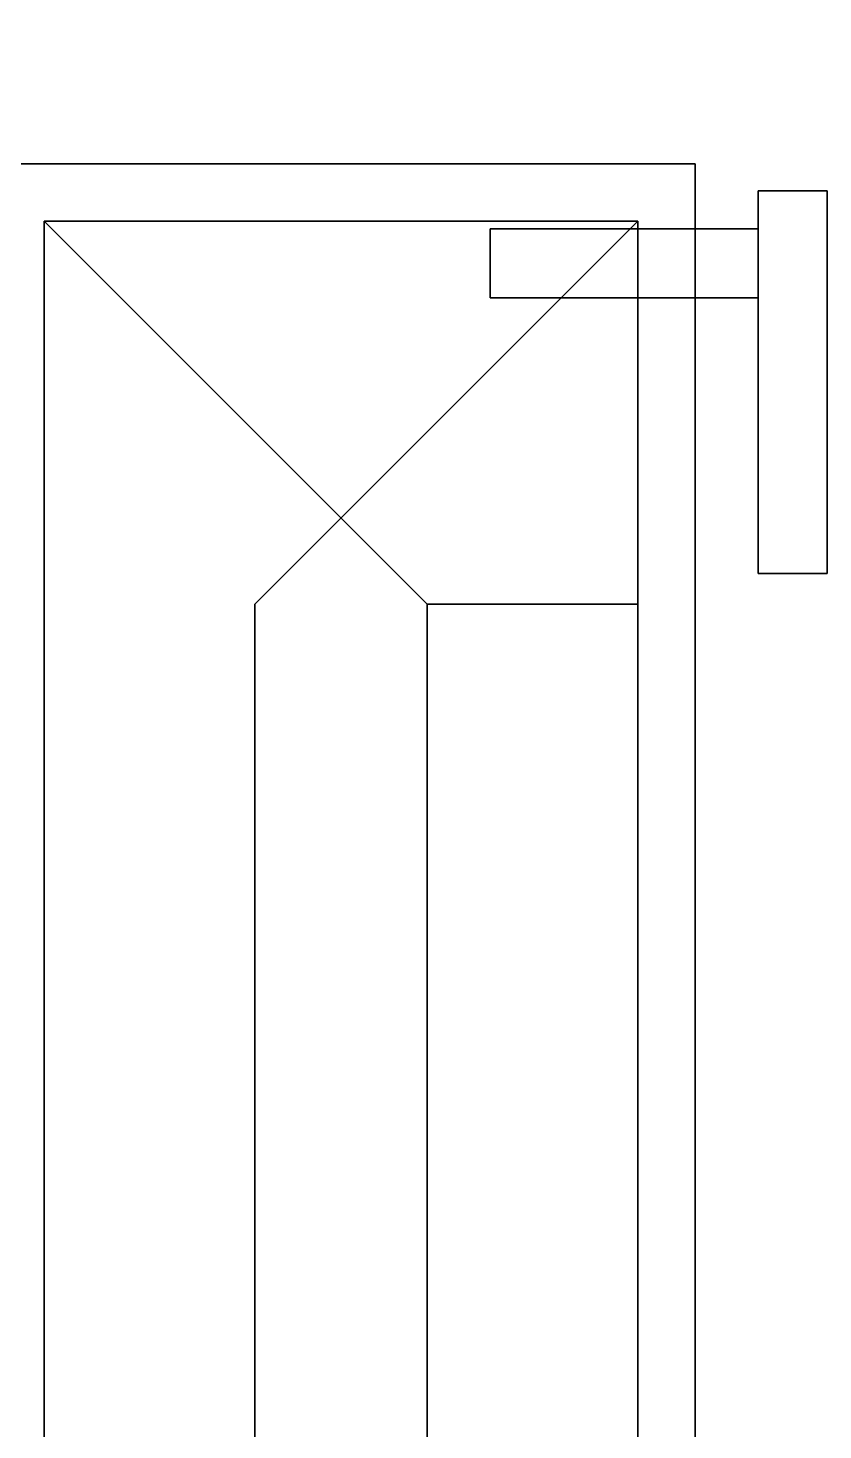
# Model space of a CAD drawing. Extents: x -100 to 4856, y -100 to 4830.
# Drawn here: x 813.8 to 1021.4, y 276.3 to 642.5 of the extents above; entities that cross this region are included whole.
import ezdxf

# ---------------------------------------------------------------- set-up
doc = ezdxf.new("R2010")
doc.units = 0
for name, color, linetype in [('LAYER0', 7, 'CONTINUOUS'), ('LAYER22', 7, 'CONTINUOUS'), ('LAYER23', 7, 'CONTINUOUS'), ('LAYER24', 7, 'CONTINUOUS'), ('LAYER830', 9, 'CONTINUOUS'), ('LAYER831', 9, 'CONTINUOUS'), ('LAYER90', 7, 'CONTINUOUS')]:
    doc.layers.add(name, color=color, linetype=linetype)

msp = doc.modelspace()

# ---------------------------------------------------------------- linework, layer by layer
at = {"layer": 'LAYER0', "invisible_edges": 1}
for points in [[(4856, 4830, -5), (-100, -100, -5), (-100, 4830, -5), (4856, 4830, -5)], [(-100, -100, -5), (4856, 4830, -5), (4856, -100, -5), (-100, -100, -5)], [(4856, -100), (-100, 4830), (-100, -100), (4856, -100)], [(-100, 4830), (4856, -100), (4856, 4830), (-100, 4830)]]:
    msp.add_3dface(points, dxfattribs=at)
at = {"layer": 'LAYER22', "invisible_edges": 1}
for points in [[(918, 492), (818, 81), (818, 592), (918, 492)], [(818, 592, 2594), (818, 81), (818, 81, 2594), (818, 592, 2594)], [(818, 81), (818, 592, 2594), (818, 592), (818, 81)], [(818, 592), (918, 492, 2594), (918, 492), (818, 592)], [(918, 492, 2594), (818, 592), (818, 592, 2594), (918, 492, 2594)], [(918, -19, 2594), (818, 592, 2594), (818, 81, 2594), (918, -19, 2594)], [(818, 592, 2594), (918, -19, 2594), (918, 492, 2594), (818, 592, 2594)], [(818, 81), (918, 492), (918, -19), (818, 81)], [(918, 492), (918, -19, 2594), (918, -19), (918, 492)], [(918, -19, 2594), (918, 492), (918, 492, 2594), (918, -19, 2594)]]:
    msp.add_3dface(points, dxfattribs=at)
at = {"layer": 'LAYER23', "invisible_edges": 1}
for points in [[(973, 592), (918, 492), (818, 592), (973, 592)], [(818, 592, 2594), (973, 592), (818, 592), (818, 592, 2594)], [(973, 592), (818, 592, 2594), (973, 592, 2594), (973, 592)], [(818, 592, 2594), (918, 492), (918, 492, 2594), (818, 592, 2594)], [(918, 492), (818, 592, 2594), (818, 592), (918, 492)], [(918, 492, 2594), (973, 592, 2594), (818, 592, 2594), (918, 492, 2594)], [(918, 492), (973, 592), (973, 492), (918, 492)], [(973, 592, 2594), (918, 492, 2594), (973, 492, 2594), (973, 592, 2594)], [(973, 592), (973, 492, 2594), (973, 492), (973, 592)], [(973, 492, 2594), (973, 592), (973, 592, 2594), (973, 492, 2594)], [(973, 492, 2594), (918, 492), (973, 492), (973, 492, 2594)], [(918, 492), (973, 492, 2594), (918, 492, 2594), (918, 492)]]:
    msp.add_3dface(points, dxfattribs=at)
at = {"layer": 'LAYER24', "invisible_edges": 1}
for points in [[(973, 592), (873, -100), (873, 492), (973, 592)], [(873, -100), (973, 592), (973, 0), (873, -100)], [(973, 592, 2594), (873, 492), (873, 492, 2594), (973, 592, 2594)], [(873, 492), (973, 592, 2594), (973, 592), (873, 492)], [(973, 592), (973, 0, 2594), (973, 0), (973, 592)], [(973, 0, 2594), (973, 592), (973, 592, 2594), (973, 0, 2594)], [(873, 492, 2594), (873, -100), (873, -100, 2594), (873, 492, 2594)], [(873, -100), (873, 492, 2594), (873, 492), (873, -100)]]:
    msp.add_3dface(points, dxfattribs=at)
at = {"layer": 'LAYER830', "invisible_edges": 1}
for points in [[(934.5, 590, 2645), (1004.5, 590), (934.5, 590), (934.5, 590, 2645)], [(1004.5, 590), (934.5, 590, 2645), (1004.5, 590, 2645), (1004.5, 590)], [(934.5, 572), (1004.5, 590), (1004.5, 572), (934.5, 572)], [(1004.5, 590), (934.5, 572), (934.5, 590), (1004.5, 590)], [(934.5, 590, 2645), (1004.5, 572, 2645), (1004.5, 590, 2645), (934.5, 590, 2645)], [(1004.5, 572, 2645), (934.5, 590, 2645), (934.5, 572, 2645), (1004.5, 572, 2645)], [(934.5, 572), (934.5, 590, 2645), (934.5, 590), (934.5, 572)], [(934.5, 590, 2645), (934.5, 572), (934.5, 572, 2645), (934.5, 590, 2645)], [(1004.5, 572, 2645), (1004.5, 590), (1004.5, 590, 2645), (1004.5, 572, 2645)], [(1004.5, 590), (1004.5, 572, 2645), (1004.5, 572), (1004.5, 590)], [(1004.5, 572, 2645), (934.5, 572), (1004.5, 572), (1004.5, 572, 2645)], [(934.5, 572), (1004.5, 572, 2645), (934.5, 572, 2645), (934.5, 572)]]:
    msp.add_3dface(points, dxfattribs=at)
at = {"layer": 'LAYER831', "invisible_edges": 1}
for points in [[(1004.5, 500, 2645), (1004.5, 600), (1004.5, 500), (1004.5, 500, 2645)], [(1004.5, 600), (1004.5, 500, 2645), (1004.5, 600, 2645), (1004.5, 600)], [(1022.5, 500), (1004.5, 600), (1022.5, 600), (1022.5, 500)], [(1004.5, 600), (1022.5, 500), (1004.5, 500), (1004.5, 600)], [(1022.5, 600, 2645), (1004.5, 600), (1004.5, 600, 2645), (1022.5, 600, 2645)], [(1004.5, 600), (1022.5, 600, 2645), (1022.5, 600), (1004.5, 600)], [(1004.5, 500, 2645), (1022.5, 600, 2645), (1004.5, 600, 2645), (1004.5, 500, 2645)], [(1022.5, 600, 2645), (1004.5, 500, 2645), (1022.5, 500, 2645), (1022.5, 600, 2645)], [(1022.5, 500), (1004.5, 500, 2645), (1004.5, 500), (1022.5, 500)], [(1004.5, 500, 2645), (1022.5, 500), (1022.5, 500, 2645), (1004.5, 500, 2645)]]:
    msp.add_3dface(points, dxfattribs=at)
at = {"layer": 'LAYER90'}
for points, invisible_edges in [([(803, 607), (818, 592), (803, 81), (803, 607)], 3), ([(818, 592), (803, 607), (988, 607), (818, 592)], 5), ([(803, 607, 110), (988, 607), (803, 607), (803, 607, 110)], 1), ([(988, 607), (803, 607, 110), (988, 607, 110), (988, 607)], 1), ([(818, 81, 110), (803, 607, 110), (803, 81, 110), (818, 81, 110)], 1), ([(803, 607, 110), (818, 81, 110), (818, 592, 110), (803, 607, 110)], 5), ([(803, 607, 110), (818, 592, 110), (988, 607, 110), (803, 607, 110)], 3), ([(818, 592), (988, 607), (973, 592), (818, 592)], 3), ([(988, 607, 110), (818, 592, 110), (973, 592, 110), (988, 607, 110)], 5), ([(973, 592), (988, 607), (973, 0), (973, 592)], 3), ([(973, 0), (988, 607), (988, 15), (973, 0)], 5), ([(988, 607, 110), (973, 592, 110), (988, 15, 110), (988, 607, 110)], 3), ([(988, 607), (988, 15, 110), (988, 15), (988, 607)], 1), ([(988, 15, 110), (988, 607), (988, 607, 110), (988, 15, 110)], 1), ([(818, 81), (803, 81), (818, 592), (818, 81)], 2), ([(973, 592, 110), (818, 592), (973, 592), (973, 592, 110)], 1), ([(818, 592), (973, 592, 110), (818, 592, 110), (818, 592)], 1), ([(818, 592), (818, 81, 110), (818, 81), (818, 592)], 1), ([(818, 81, 110), (818, 592), (818, 592, 110), (818, 81, 110)], 1), ([(973, 592, 110), (973, 0), (973, 0, 110), (973, 592, 110)], 1), ([(973, 0), (973, 592, 110), (973, 592), (973, 0)], 1), ([(973, 0, 110), (988, 15, 110), (973, 592, 110), (973, 0, 110)], 3)]:
    msp.add_3dface(points, dxfattribs=dict(at, invisible_edges=invisible_edges))

# ---------------------------------------------------------------- meshes
at = {"layer": 'LAYER24'}
mesh = msp.add_polymesh((2, 2), dxfattribs=at)
for k, corner in enumerate([(973, 592, 2594), (973, 0, 2594), (873, 492, 2594), (873, -100, 2594)]):
    mesh.set_mesh_vertex(divmod(k, 2), corner)

doc.saveas('drawing.dxf')
